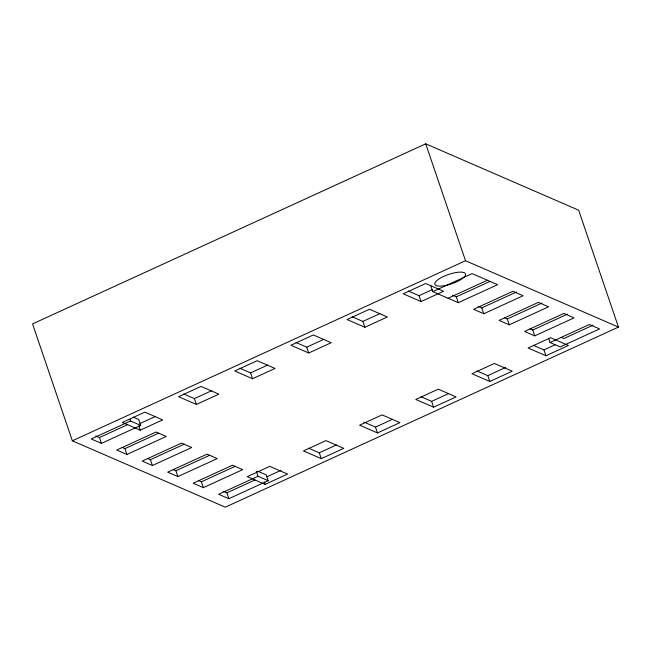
<?xml version="1.0" encoding="UTF-8"?>
<svg xmlns="http://www.w3.org/2000/svg" width="651" height="651" viewBox="0 0 651 651"><rect width="100%" height="100%" fill="white"/><g stroke="black" fill="none" stroke-linecap="round" stroke-linejoin="round"><path stroke-width="0.98" d="M425.721 143.83L32.55 323.905L72.342 440.8L225.279 507.17L618.45 327.095L578.658 210.2L425.721 143.83L465.514 260.725L618.45 327.095M72.342 440.8L465.514 260.725M95.721 435.942L99.432 437.553L127.669 424.623M140.03 423.508L155.304 416.51M183.688 393.961L194.397 398.607L211.469 390.787M239.861 368.238L250.562 372.885L267.634 365.056M296.026 342.507L306.727 347.154L323.807 339.334M352.191 316.785L362.9 321.431L379.972 313.611M408.356 291.062L419.065 295.7L432.37 289.614M129.972 419.301L130.542 420.969L91.221 438.977L101.418 443.396L140.738 425.388L138.744 419.545L133.186 417.136M432.809 291.615L472.121 273.615L497.616 284.674L458.296 302.682L432.809 291.615L430.816 285.773M140.217 430.181L162.685 419.887L144.839 412.14L122.38 422.434L140.217 430.181L138.801 425.998M196.382 404.45L218.85 394.164L201.013 386.417L178.545 396.711L196.382 404.45L194.397 398.607M252.555 378.727L275.023 368.433L257.178 360.695L234.71 370.98L252.555 378.727L250.562 372.885M308.72 352.997L331.188 342.711L313.343 334.964L290.875 345.258L308.72 352.997L306.727 347.154M364.885 327.274L387.353 316.988L369.508 309.241L347.048 319.535L364.885 327.274L362.9 321.431M421.051 301.551L443.518 291.257L425.681 283.519L403.213 293.804L421.051 301.551L419.065 295.7M448.1 298.256L487.42 280.247M122.136 447.408L124.919 448.62L158.754 433.118M452.6 295.228L456.302 296.84L490.138 281.338M126.912 454.463L166.225 436.455L156.028 432.028L116.716 450.036L126.912 454.463L124.919 448.62M147.631 458.475L150.414 459.679L184.241 444.185M478.086 306.287L481.797 307.899L516.544 291.982M152.399 465.522L191.719 447.514L181.523 443.095L142.203 461.095L152.399 465.522L150.414 459.679M483.783 313.741L523.103 295.733L512.907 291.314L473.586 309.315L483.783 313.741L481.797 307.899M173.117 469.534L175.9 470.738L209.728 455.244M504.501 317.753L507.284 318.957L542.031 303.049M177.886 476.589L217.206 458.581L207.01 454.154L167.689 472.162L177.886 476.589L175.9 470.738M509.277 324.808L548.59 306.8L538.393 302.373L499.081 320.382L509.277 324.808L507.284 318.957M198.604 480.593L201.387 481.805L235.223 466.311M529.995 328.812L532.77 330.024L567.517 314.108M203.381 487.648L242.693 469.64L232.497 465.213L193.184 483.221L203.381 487.648L201.387 481.805M534.764 335.867L574.084 317.859L563.888 313.432L524.568 331.44L534.764 335.867L532.77 330.024M268.188 480.698L257.991 476.28L218.671 494.288L228.867 498.707L268.188 480.698L266.194 474.856L257.853 471.234M550.054 342.507L589.375 324.499L599.571 328.918L560.251 346.926L550.054 342.507L548.638 338.333M223.171 491.253L226.874 492.864L255.111 479.933M593.028 325.166L563.88 338.512L561.097 337.308M266.723 476.89L281.102 470.307M308.59 448.165L319.291 452.811L336.372 444.991M363.86 422.051L375.464 427.089L392.537 419.26M420.92 396.711L431.629 401.358L448.702 393.538M477.085 370.989L487.794 375.635L505.77 367.4M533.259 345.266L543.959 349.904L555.645 344.558M265.12 484.377L287.579 474.091L269.742 466.344L247.274 476.638L265.12 484.377L264.265 481.878M321.285 458.654L343.752 448.368L325.907 440.621L303.439 450.915L321.285 458.654L319.291 452.811M377.45 432.931L399.917 422.637L382.072 414.899L359.604 425.184L377.45 432.931L375.464 427.089M433.615 407.2L456.082 396.915L438.245 389.168L415.777 399.462L433.615 407.2L431.629 401.358M489.788 381.478L512.247 371.192L494.41 363.445L471.942 373.739L489.788 381.478L487.794 375.635M545.953 355.755L568.421 345.461L550.575 337.723L528.107 348.008L545.953 355.755L543.959 349.904M130.346 420.912L140.738 425.388M456.302 296.84L458.296 302.682M256.282 471.267L257.991 476.28M226.874 492.864L228.867 498.707M99.432 437.553L101.418 443.396M464.611 276.529L462.715 278.294A16.202 4.923 -18.8 0 1 448.669 284.731L444.755 285.618A16.202 4.923 -18.8 0 1 435.739 281.712A16.202 4.923 -18.8 0 1 455.602 272.614A16.202 4.923 -18.8 0 1 464.611 276.529"/></g></svg>
